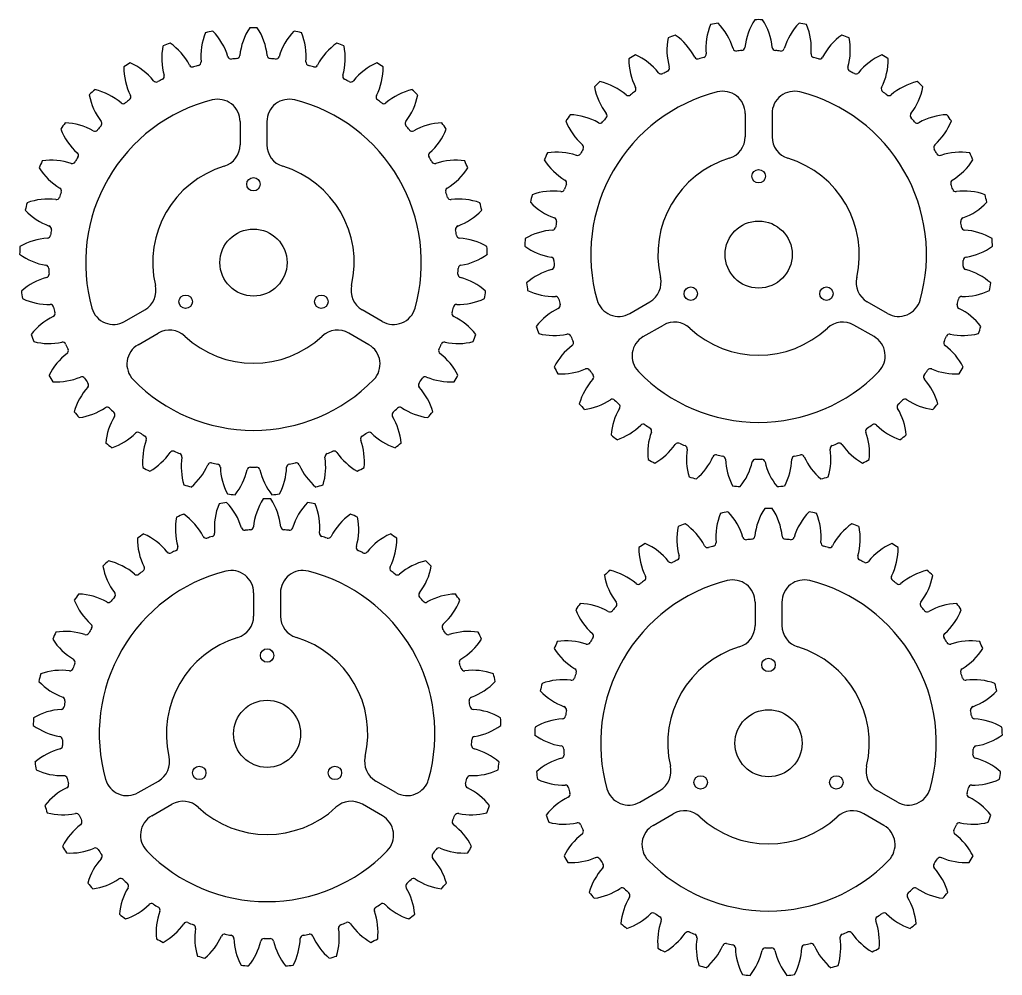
# Model space of a CAD drawing. Header units: millimetres. Extents: x 62 to 575, y 489 to 813.
# Drawn here: x 62.5 to 282, y 599.1 to 812.7 of the extents above; entities that cross this region are included whole.
import ezdxf

# ---------------------------------------------------------------- set-up
doc = ezdxf.new("R2010")
doc.units = ezdxf.units.MM

msp = doc.modelspace()

# ---------------------------------------------------------------- linework, layer by layer
at = {"color": 7, "linetype": 'Continuous', "lineweight": 25}
for p, q in [((224.57, 791.7), (224.57, 786.51)), ((230.57, 791.7), (230.57, 786.51)), ((111.71, 789.91), (111.71, 784.72)), ((117.71, 789.91), (117.71, 784.72)), ((198.79, 747.05), (203.28, 749.65)), ((256.35, 747.05), (251.85, 749.65)), ((85.93, 745.25), (90.43, 747.85)), ((143.49, 745.25), (139, 747.85)), ((201.79, 741.86), (206.28, 744.45)), ((253.35, 741.86), (248.85, 744.45)), ((88.93, 740.06), (93.43, 742.65)), ((140.49, 740.06), (136, 742.65)), ((114.75, 684.59), (114.75, 679.4)), ((120.75, 684.59), (120.75, 679.4)), ((226.78, 682.48), (226.78, 677.29)), ((232.78, 682.48), (232.78, 677.29)), ((88.97, 639.94), (93.47, 642.53)), ((146.53, 639.94), (142.04, 642.53)), ((201, 637.83), (205.49, 640.42)), ((258.56, 637.83), (254.06, 640.42)), ((91.97, 634.74), (96.47, 637.34)), ((143.53, 634.74), (139.04, 637.34)), ((204, 632.63), (208.49, 635.22)), ((255.56, 632.63), (251.06, 635.22))]:
    msp.add_line(p, q, dxfattribs=at)
for centre, radius in [((114.71, 775.91), 1.5), ((227.57, 777.7), 1.5), ((227.57, 760.2), 7.5), ((114.71, 758.41), 7.5), ((99.56, 749.66), 1.5), ((129.87, 749.66), 1.5), ((212.41, 751.45), 1.5), ((242.72, 751.45), 1.5), ((117.75, 670.59), 1.5), ((229.78, 668.48), 1.5), ((117.75, 653.09), 7.5), ((229.78, 650.98), 7.5), ((102.6, 644.34), 1.5), ((132.91, 644.34), 1.5), ((214.62, 642.23), 1.5), ((244.93, 642.23), 1.5)]:
    msp.add_circle(centre, radius, dxfattribs=at)
for centre, radius, start, end in [((238.34, 805.08), 13.9, 146.7843, 174.2581), ((227.57, 760.2), 52.5, 89.0669, 90.9331), ((216.79, 805.08), 13.9, 5.7419, 33.2157), ((125.49, 803.29), 13.9, 146.7843, 174.2581), ((114.71, 758.41), 52.5, 89.0669, 90.9331), ((103.94, 803.29), 13.9, 5.7419, 33.2157), ((229.7, 806.31), 13.9, 157.6934, 185.1365), ((227.61, 760.21), 52.5, 99.9759, 101.8422), ((208.54, 802.24), 13.9, 16.6532, 44.1248), ((246.6, 802.24), 13.9, 135.8752, 163.3468), ((227.52, 760.21), 52.5, 78.1578, 80.0241), ((225.44, 806.31), 13.9, 354.8635, 22.3066), ((116.84, 804.52), 13.9, 157.6934, 185.1365), ((114.76, 758.41), 52.5, 99.9759, 101.8422), ((95.68, 800.44), 13.9, 16.6532, 44.1248), ((133.74, 800.44), 13.9, 135.8752, 163.3468), ((114.67, 758.41), 52.5, 78.1578, 80.0241), ((112.58, 804.52), 13.9, 354.8635, 22.3066), ((220.98, 805.89), 13.9, 168.6025, 195.9831), ((227.65, 760.22), 52.5, 110.885, 112.7513), ((200.97, 797.88), 13.9, 27.5974, 55.0339), ((254.16, 797.88), 13.9, 124.9661, 152.4026), ((227.48, 760.22), 52.5, 67.2487, 69.115), ((234.16, 805.89), 13.9, 344.0169, 11.3975), ((108.12, 804.09), 13.9, 168.6025, 195.9831), ((114.8, 758.42), 52.5, 110.885, 112.7513), ((88.12, 796.08), 13.9, 27.5974, 55.0339), ((141.31, 796.08), 13.9, 124.9661, 152.4026), ((114.63, 758.42), 52.5, 67.2487, 69.115), ((121.31, 804.09), 13.9, 344.0169, 11.3975), ((222.57, 806.44), 0.75, 196.6532, 276.1644), ((227.57, 760.2), 45.75, 94.6907, 96.1644), ((223.76, 806.55), 0.75, 274.6907, 354.2581), ((231.37, 806.55), 0.75, 185.7419, 265.3093), ((227.57, 760.2), 45.75, 83.8356, 85.3093), ((232.56, 806.44), 0.75, 263.8356, 343.3468), ((109.72, 804.64), 0.75, 196.6532, 276.1644), ((114.71, 758.41), 45.75, 94.6907, 96.1644), ((110.91, 804.75), 0.75, 274.6907, 354.2581), ((118.52, 804.75), 0.75, 185.7419, 265.3093), ((114.71, 758.41), 45.75, 83.8356, 85.3093), ((119.71, 804.64), 0.75, 263.8356, 343.3468), ((227.69, 760.24), 52.5, 121.7941, 123.6604), ((212.49, 803.82), 13.9, 179.5116, 206.8001), ((194.36, 792.17), 13.9, 38.5733, 65.943), ((213.95, 804.67), 0.75, 207.5974, 287.0225), ((227.57, 760.2), 45.75, 105.5448, 107.0225), ((215.11, 805), 0.75, 285.5448, 5.1365), ((240.03, 805), 0.75, 174.8635, 254.4552), ((227.57, 760.2), 45.75, 72.9775, 74.4552), ((241.18, 804.67), 0.75, 252.9775, 332.4026), ((260.77, 792.17), 13.9, 114.057, 141.4267), ((242.64, 803.82), 13.9, 333.1999, 0.4884), ((227.44, 760.24), 52.5, 56.3396, 58.2059), ((114.84, 758.44), 52.5, 121.7941, 123.6604), ((99.64, 802.02), 13.9, 179.5116, 206.8001), ((81.51, 790.37), 13.9, 38.5733, 65.943), ((101.1, 802.87), 0.75, 207.5974, 287.0225), ((114.71, 758.41), 45.75, 105.5448, 107.0225), ((102.25, 803.21), 0.75, 285.5448, 5.1365), ((127.18, 803.21), 0.75, 174.8635, 254.4552), ((114.71, 758.41), 45.75, 72.9775, 74.4552), ((128.33, 802.87), 0.75, 252.9775, 332.4026), ((147.92, 790.37), 13.9, 114.057, 141.4267), ((129.79, 802.02), 13.9, 333.1999, 0.4884), ((114.59, 758.44), 52.5, 56.3396, 58.2059), ((206.89, 801.85), 0.75, 296.3998, 15.9831), ((248.24, 801.85), 0.75, 164.0169, 243.6002), ((114.71, 758.41), 45.75, 116.3998, 117.8855), ((94.04, 800.06), 0.75, 296.3998, 15.9831), ((135.39, 800.06), 0.75, 164.0169, 243.6002), ((114.71, 758.41), 45.75, 62.1145, 63.6002), ((205.82, 801.3), 0.75, 218.5733, 297.8855), ((227.57, 760.2), 45.75, 116.3998, 117.8855), ((227.57, 760.2), 45.75, 62.1145, 63.6002), ((249.32, 801.3), 0.75, 242.1145, 321.4267), ((114.87, 758.47), 52.5, 132.7032, 134.5695), ((76.11, 783.52), 13.9, 49.5784, 76.8521), ((92.97, 799.51), 0.75, 218.5733, 297.8855), ((136.46, 799.51), 0.75, 242.1145, 321.4267), ((153.32, 783.52), 13.9, 103.1479, 130.4216), ((114.55, 758.47), 52.5, 45.4305, 47.2968), ((227.73, 760.27), 52.5, 132.7032, 134.5695), ((204.55, 800.18), 13.9, 190.4207, 217.5907), ((188.96, 785.31), 13.9, 49.5784, 76.8521), ((199.42, 797.21), 0.75, 307.2576, 26.8001), ((255.72, 797.21), 0.75, 153.1999, 232.7424), ((266.17, 785.31), 13.9, 103.1479, 130.4216), ((250.58, 800.18), 13.9, 322.4093, 349.5793), ((227.41, 760.27), 52.5, 45.4305, 47.2968), ((91.7, 798.39), 13.9, 190.4207, 217.5907), ((114.71, 758.41), 45.75, 127.2576, 128.755), ((86.56, 795.42), 0.75, 307.2576, 26.8001), ((106.71, 789.91), 5, 0, 104.25), ((122.71, 789.91), 5, 75.75, 180), ((142.86, 795.42), 0.75, 153.1999, 232.7424), ((114.71, 758.41), 45.75, 51.245, 52.7424), ((137.73, 798.39), 13.9, 322.4093, 349.5793), ((227.57, 760.2), 37.5, 104.25, 195.75), ((198.46, 796.47), 0.75, 229.5784, 308.755), ((227.57, 760.2), 45.75, 127.2576, 128.755), ((219.57, 791.7), 5, 0, 104.25), ((235.57, 791.7), 5, 75.75, 180), ((227.57, 760.2), 37.5, 344.25, 75.75), ((227.57, 760.2), 45.75, 51.245, 52.7424), ((256.68, 796.47), 0.75, 231.245, 310.4216), ((114.71, 758.41), 37.5, 104.25, 195.75), ((85.61, 794.67), 0.75, 229.5784, 308.755), ((114.71, 758.41), 37.5, 344.25, 75.75), ((143.82, 794.67), 0.75, 231.245, 310.4216), ((227.76, 760.3), 52.5, 143.6123, 145.4786), ((184.95, 777.56), 13.9, 60.6095, 87.7612), ((227.57, 760.2), 45.75, 138.1201, 139.6325), ((192.95, 791.25), 0.75, 318.1201, 37.5907), ((262.19, 791.25), 0.75, 142.4093, 221.8799), ((227.57, 760.2), 45.75, 40.3675, 41.8799), ((270.19, 777.56), 13.9, 92.2388, 119.3905), ((227.38, 760.3), 52.5, 34.5214, 36.3877), ((114.9, 758.5), 52.5, 143.6123, 145.4786), ((84.59, 793.31), 13.9, 201.3298, 228.3592), ((72.1, 775.76), 13.9, 60.6095, 87.7612), ((114.71, 758.41), 45.75, 138.1201, 139.6325), ((80.09, 789.45), 0.75, 318.1201, 37.5907), ((149.34, 789.45), 0.75, 142.4093, 221.8799), ((114.71, 758.41), 45.75, 40.3675, 41.8799), ((157.33, 775.76), 13.9, 92.2388, 119.3905), ((144.83, 793.31), 13.9, 311.6408, 338.6702), ((114.53, 758.5), 52.5, 34.5214, 36.3877), ((197.45, 795.11), 13.9, 201.3298, 228.3592), ((192.14, 790.32), 0.75, 240.6095, 319.6325), ((263, 790.32), 0.75, 220.3675, 299.3905), ((257.69, 795.11), 13.9, 311.6408, 338.6702), ((79.29, 788.52), 0.75, 240.6095, 319.6325), ((150.14, 788.52), 0.75, 220.3675, 299.3905), ((219.57, 786.51), 5, 286.9124, 0), ((235.57, 786.51), 5, 180, 253.0876), ((106.71, 784.72), 5, 286.9124, 0), ((122.71, 784.72), 5, 180, 253.0876), ((187.71, 784.16), 0.75, 328.9889, 48.3592), ((267.42, 784.16), 0.75, 131.6408, 211.0111), ((114.71, 758.41), 45.75, 148.9889, 150.5193), ((74.86, 782.36), 0.75, 328.9889, 48.3592), ((154.57, 782.36), 0.75, 131.6408, 211.0111), ((114.71, 758.41), 45.75, 29.4807, 31.0111), ((227.78, 760.34), 52.5, 154.5214, 156.3877), ((182.48, 769.18), 13.9, 71.662, 98.6702), ((187.09, 783.09), 0.75, 251.662, 330.5193), ((227.57, 760.2), 45.75, 148.9889, 150.5193), ((227.57, 760.2), 22.5, 106.9124, 193.0876), ((227.57, 760.2), 22.5, 346.9124, 73.0876), ((227.57, 760.2), 45.75, 29.4807, 31.0111), ((268.05, 783.09), 0.75, 209.4807, 288.338), ((272.66, 769.18), 13.9, 81.3298, 108.338), ((227.36, 760.34), 52.5, 23.6123, 25.4786), ((114.92, 758.54), 52.5, 154.5214, 156.3877), ((78.58, 786.99), 13.9, 212.2388, 239.1107), ((69.63, 767.38), 13.9, 71.662, 98.6702), ((74.23, 781.29), 0.75, 251.662, 330.5193), ((114.71, 758.41), 22.5, 106.9124, 193.0876), ((114.71, 758.41), 22.5, 346.9124, 73.0876), ((155.19, 781.29), 0.75, 209.4807, 288.338), ((159.8, 767.38), 13.9, 81.3298, 108.338), ((150.85, 786.99), 13.9, 300.8893, 327.7612), ((114.5, 758.54), 52.5, 23.6123, 25.4786), ((191.43, 788.78), 13.9, 212.2388, 239.1107), ((263.7, 788.78), 13.9, 300.8893, 327.7612), ((71.06, 774.41), 0.75, 339.8655, 59.1107), ((158.37, 774.41), 0.75, 120.8893, 200.1345), ((227.57, 760.2), 45.75, 159.8655, 161.4162), ((183.91, 776.21), 0.75, 339.8655, 59.1107), ((271.23, 776.21), 0.75, 120.8893, 200.1345), ((227.57, 760.2), 45.75, 18.5838, 20.1345), ((70.64, 773.23), 0.75, 262.7311, 341.4162), ((114.71, 758.41), 45.75, 159.8655, 161.4162), ((114.71, 758.41), 45.75, 18.5838, 20.1345), ((158.79, 773.23), 0.75, 198.5838, 277.2689), ((227.79, 760.38), 52.5, 165.4305, 167.2968), ((181.64, 760.49), 13.9, 82.7311, 109.5793), ((183.49, 775.02), 0.75, 262.7311, 341.4162), ((271.64, 775.02), 0.75, 198.5838, 277.2689), ((273.5, 760.49), 13.9, 70.4207, 97.2689), ((227.34, 760.38), 52.5, 12.7032, 14.5695), ((114.94, 758.58), 52.5, 165.4305, 167.2968), ((68.78, 758.69), 13.9, 82.7311, 109.5793), ((160.64, 758.69), 13.9, 70.4207, 97.2689), ((114.49, 758.58), 52.5, 12.7032, 14.5695), ((186.72, 781.43), 13.9, 223.1479, 249.8506), ((268.42, 781.43), 13.9, 290.1494, 316.8521), ((73.86, 779.63), 13.9, 223.1479, 249.8506), ((155.56, 779.63), 13.9, 290.1494, 316.8521), ((68.82, 765.88), 0.75, 350.7508, 69.8506), ((160.61, 765.88), 0.75, 110.1494, 189.2492), ((181.48, 766.42), 0.75, 273.8108, 352.3236), ((181.67, 767.68), 0.75, 350.7508, 69.8506), ((227.57, 760.2), 45.75, 170.7508, 172.3236), ((273.46, 767.68), 0.75, 110.1494, 189.2492), ((227.57, 760.2), 45.75, 7.6764, 9.2492), ((273.65, 766.42), 0.75, 187.6764, 266.1892), ((68.63, 764.62), 0.75, 273.8108, 352.3236), ((114.71, 758.41), 45.75, 170.7508, 172.3236), ((114.71, 758.41), 45.75, 7.6764, 9.2492), ((160.8, 764.62), 0.75, 187.6764, 266.1892), ((182.46, 751.8), 13.9, 93.8108, 120.4884), ((272.68, 751.8), 13.9, 59.5116, 86.1892), ((114.94, 758.63), 52.5, 176.3396, 178.2059), ((69.6, 750), 13.9, 93.8108, 120.4884), ((159.82, 750), 13.9, 59.5116, 86.1892), ((114.48, 758.63), 52.5, 1.7941, 3.6604), ((227.8, 760.42), 52.5, 176.3396, 178.2059), ((183.48, 773.32), 13.9, 234.057, 260.5851), ((271.65, 773.32), 13.9, 279.4149, 305.943), ((227.34, 760.42), 52.5, 1.7941, 3.6604), ((70.63, 771.52), 13.9, 234.057, 260.5851), ((158.8, 771.52), 13.9, 279.4149, 305.943), ((68.23, 757.07), 0.75, 1.6458, 80.5851), ((161.19, 757.07), 0.75, 99.4149, 178.3542), ((181.09, 758.87), 0.75, 1.6458, 80.5851), ((181.14, 757.57), 0.75, 284.8951, 3.2417), ((227.57, 760.2), 45.75, 181.6458, 183.2417), ((227.57, 760.2), 45.75, 356.7583, 358.3542), ((273.99, 757.57), 0.75, 176.7583, 255.1049), ((274.05, 758.87), 0.75, 99.4149, 178.3542), ((68.29, 755.78), 0.75, 284.8951, 3.2417), ((114.71, 758.41), 45.75, 181.6458, 183.2417), ((114.71, 758.41), 45.75, 356.7583, 358.3542), ((161.14, 755.78), 0.75, 176.7583, 255.1049), ((184.91, 743.42), 13.9, 104.8951, 131.3975), ((270.23, 743.42), 13.9, 48.6025, 75.1049), ((72.05, 741.62), 13.9, 104.8951, 131.3975), ((87.93, 752.18), 5, 300, 13.0876), ((141.5, 752.18), 5, 166.9124, 240), ((157.37, 741.62), 13.9, 48.6025, 75.1049), ((227.8, 760.47), 52.5, 187.2487, 189.115), ((200.78, 753.98), 5, 300, 13.0876), ((254.35, 753.98), 5, 166.9124, 240), ((227.34, 760.47), 52.5, 350.885, 352.7513), ((114.94, 758.67), 52.5, 187.2487, 189.115), ((114.49, 758.67), 52.5, 350.885, 352.7513), ((181.84, 764.75), 13.9, 244.9661, 271.3204), ((273.29, 764.75), 13.9, 268.6796, 295.0339), ((68.99, 762.95), 13.9, 244.9661, 271.3204), ((69.33, 748.3), 0.75, 12.551, 91.3204), ((160.1, 748.3), 0.75, 88.6796, 167.449), ((160.44, 762.95), 13.9, 268.6796, 295.0339), ((182.18, 750.1), 0.75, 12.551, 91.3204), ((182.48, 748.82), 0.75, 295.9776, 14.1701), ((227.57, 760.2), 45.75, 192.551, 194.1701), ((196.29, 751.38), 5, 195.75, 300), ((258.85, 751.38), 5, 240, 344.25), ((272.65, 748.82), 0.75, 165.8299, 244.0224), ((227.57, 760.2), 45.75, 345.8299, 347.449), ((272.96, 750.1), 0.75, 88.6796, 167.449), ((69.63, 747.02), 0.75, 295.9776, 14.1701), ((114.71, 758.41), 45.75, 192.551, 194.1701), ((83.43, 749.58), 5, 195.75, 300), ((145.99, 749.58), 5, 240, 344.25), ((159.8, 747.02), 0.75, 165.8299, 244.0224), ((114.71, 758.41), 45.75, 345.8299, 347.449), ((188.9, 735.65), 13.9, 115.9776, 142.3066), ((266.23, 735.65), 13.9, 37.6934, 64.0224), ((76.05, 733.85), 13.9, 115.9776, 142.3066), ((153.38, 733.85), 13.9, 37.6934, 64.0224), ((208.78, 740.12), 5, 46.9124, 120), ((246.35, 740.12), 5, 60, 133.0876), ((114.93, 758.71), 52.5, 198.1578, 200.0241), ((95.93, 738.32), 5, 46.9124, 120), ((133.5, 738.32), 5, 60, 133.0876), ((114.5, 758.71), 52.5, 339.9759, 341.8422), ((227.79, 760.51), 52.5, 198.1578, 200.0241), ((181.85, 756.01), 13.9, 255.8752, 282.0629), ((184.91, 741.69), 0.75, 23.4666, 102.0629), ((227.57, 760.2), 22.5, 226.9124, 313.0876), ((270.22, 741.69), 0.75, 77.9371, 156.5334), ((273.28, 756.01), 13.9, 257.9371, 284.1248), ((227.35, 760.51), 52.5, 339.9759, 341.8422), ((69, 754.22), 13.9, 255.8752, 282.0629), ((72.06, 739.89), 0.75, 23.4666, 102.0629), ((114.71, 758.41), 45.75, 203.4666, 205.1081), ((91.43, 735.73), 5, 120, 224.25), ((114.71, 758.41), 22.5, 226.9124, 313.0876), ((137.99, 735.73), 5, 315.75, 60), ((114.71, 758.41), 45.75, 334.8919, 336.5334), ((157.37, 739.89), 0.75, 77.9371, 156.5334), ((160.43, 754.22), 13.9, 257.9371, 284.1248), ((227.57, 760.2), 45.75, 203.4666, 205.1081), ((185.46, 740.47), 0.75, 307.052, 25.1081), ((204.29, 737.53), 5, 120, 224.25), ((250.85, 737.53), 5, 315.75, 60), ((269.67, 740.47), 0.75, 154.8919, 232.948), ((227.57, 760.2), 45.75, 334.8919, 336.5334), ((81.44, 726.98), 13.9, 127.052, 153.2157), ((72.61, 738.68), 0.75, 307.052, 25.1081), ((156.82, 738.68), 0.75, 154.8919, 232.948), ((147.99, 726.98), 13.9, 26.7843, 52.948), ((194.29, 728.78), 13.9, 127.052, 153.2157), ((260.85, 728.78), 13.9, 26.7843, 52.948), ((227.77, 760.55), 52.5, 209.0669, 210.9331), ((183.51, 747.44), 13.9, 266.7843, 292.8186), ((189.2, 733.94), 0.75, 34.3922, 112.8186), ((227.57, 760.2), 45.75, 214.3922, 216.0546), ((227.57, 760.2), 37.5, 224.25, 315.75), ((227.57, 760.2), 45.75, 323.9454, 325.6078), ((265.94, 733.94), 0.75, 67.1814, 145.6078), ((271.62, 747.44), 13.9, 247.1814, 273.2157), ((227.37, 760.55), 52.5, 329.0669, 330.9331), ((114.91, 758.75), 52.5, 209.0669, 210.9331), ((70.66, 745.64), 13.9, 266.7843, 292.8186), ((76.34, 732.14), 0.75, 34.3922, 112.8186), ((114.71, 758.41), 45.75, 214.3922, 216.0546), ((77.12, 731.04), 0.75, 318.1123, 36.0546), ((114.71, 758.41), 37.5, 224.25, 315.75), ((152.31, 731.04), 0.75, 143.9454, 221.8877), ((114.71, 758.41), 45.75, 323.9454, 325.6078), ((153.09, 732.14), 0.75, 67.1814, 145.6078), ((158.77, 745.64), 13.9, 247.1814, 273.2157), ((114.51, 758.75), 52.5, 329.0669, 330.9331), ((200.88, 723.05), 13.9, 138.1123, 164.1248), ((189.97, 732.84), 0.75, 318.1123, 36.0546), ((265.16, 732.84), 0.75, 143.9454, 221.8877), ((254.25, 723.05), 13.9, 15.8752, 41.8877), ((88.03, 721.26), 13.9, 138.1123, 164.1248), ((141.4, 721.26), 13.9, 15.8752, 41.8877), ((227.74, 760.59), 52.5, 219.9759, 221.8422), ((186.77, 739.34), 13.9, 277.6934, 303.5931), ((194.87, 727.14), 0.75, 45.3274, 123.5931), ((227.57, 760.2), 45.75, 225.3274, 227.0083), ((195.86, 726.19), 0.75, 329.1529, 47.0083), ((259.27, 726.19), 0.75, 132.9917, 210.8471), ((227.57, 760.2), 45.75, 312.9917, 314.6726), ((260.26, 727.14), 0.75, 56.4069, 134.6726), ((268.36, 739.34), 13.9, 236.4069, 262.3066), ((227.39, 760.59), 52.5, 318.1578, 320.0241), ((114.89, 758.79), 52.5, 219.9759, 221.8422), ((73.92, 737.54), 13.9, 277.6934, 303.5931), ((82.02, 725.34), 0.75, 45.3274, 123.5931), ((114.71, 758.41), 45.75, 225.3274, 227.0083), ((83.01, 724.39), 0.75, 329.1529, 47.0083), ((146.42, 724.39), 0.75, 132.9917, 210.8471), ((114.71, 758.41), 45.75, 312.9917, 314.6726), ((147.41, 725.34), 0.75, 56.4069, 134.6726), ((155.51, 737.54), 13.9, 236.4069, 262.3066), ((114.54, 758.79), 52.5, 318.1578, 320.0241), ((208.44, 718.68), 13.9, 149.1529, 175.0339), ((246.7, 718.68), 13.9, 4.9661, 30.8471), ((95.58, 716.88), 13.9, 149.1529, 175.0339), ((133.84, 716.88), 13.9, 4.9661, 30.8471), ((78.65, 730.2), 13.9, 288.6025, 314.3913), ((88.89, 719.73), 0.75, 56.2713, 134.3913), ((114.71, 758.41), 45.75, 236.2713, 237.9674), ((114.71, 758.41), 45.75, 302.0326, 303.7287), ((140.53, 719.73), 0.75, 45.6087, 123.7287), ((150.78, 730.2), 13.9, 225.6087, 251.3975), ((191.5, 732), 13.9, 288.6025, 314.3913), ((201.75, 721.53), 0.75, 56.2713, 134.3913), ((227.57, 760.2), 45.75, 236.2713, 237.9674), ((216.68, 715.81), 13.9, 160.169, 185.943), ((202.9, 720.78), 0.75, 340.169, 57.9674), ((252.23, 720.78), 0.75, 122.0326, 199.831), ((238.45, 715.81), 13.9, 354.057, 19.831), ((227.57, 760.2), 45.75, 302.0326, 303.7287), ((253.39, 721.53), 0.75, 45.6087, 123.7287), ((263.64, 732), 13.9, 225.6087, 251.3975), ((114.86, 758.82), 52.5, 230.885, 232.7513), ((103.83, 714.02), 13.9, 160.169, 185.943), ((90.05, 718.99), 0.75, 340.169, 57.9674), ((139.38, 718.99), 0.75, 122.0326, 199.831), ((125.6, 714.02), 13.9, 354.057, 19.831), ((114.57, 758.82), 52.5, 307.2487, 309.115), ((227.71, 760.62), 52.5, 230.885, 232.7513), ((209.56, 717.33), 0.75, 67.2226, 145.2173), ((227.57, 760.2), 45.75, 247.2226, 248.9301), ((227.57, 760.2), 45.75, 291.0699, 292.7774), ((245.57, 717.33), 0.75, 34.7827, 112.7774), ((227.42, 760.62), 52.5, 307.2487, 309.115), ((84.68, 723.89), 13.9, 299.5116, 325.2173), ((96.71, 715.53), 0.75, 67.2226, 145.2173), ((114.71, 758.41), 45.75, 247.2226, 248.9301), ((114.71, 758.41), 45.75, 291.0699, 292.7774), ((132.72, 715.53), 0.75, 34.7827, 112.7774), ((144.75, 723.89), 13.9, 214.7827, 240.4884), ((197.53, 725.69), 13.9, 299.5116, 325.2173), ((210.85, 716.81), 0.75, 351.1566, 68.9301), ((225.33, 714.56), 13.9, 171.1566, 196.8521), ((229.81, 714.56), 13.9, 343.1479, 8.8434), ((244.28, 716.81), 0.75, 111.0699, 188.8434), ((257.6, 725.69), 13.9, 214.7827, 240.4884), ((98, 715.02), 0.75, 351.1566, 68.9301), ((112.47, 712.76), 13.9, 171.1566, 196.8521), ((105.19, 712.89), 0.75, 78.18, 156.0741), ((114.71, 758.41), 45.75, 258.18, 259.8945), ((114.71, 758.41), 45.75, 280.1055, 281.82), ((124.24, 712.89), 0.75, 23.9259, 101.82), ((116.95, 712.76), 13.9, 343.1479, 8.8434), ((131.43, 715.02), 0.75, 111.0699, 188.8434), ((227.67, 760.64), 52.5, 241.7941, 243.6604), ((204.65, 720.63), 13.9, 310.4207, 336.0741), ((218.04, 714.69), 0.75, 78.18, 156.0741), ((227.57, 760.2), 45.75, 258.18, 259.8945), ((219.41, 714.43), 0.75, 2.1129, 79.8945), ((234.05, 714.97), 13.9, 182.1129, 207.7612), ((212.6, 717.01), 13.9, 321.3298, 346.9638), ((226.87, 713.71), 0.75, 89.1415, 166.9638), ((227.57, 760.2), 45.75, 269.1415, 270.8585), ((228.26, 713.71), 0.75, 13.0362, 90.8585), ((242.54, 717.01), 13.9, 193.0362, 218.6702), ((221.09, 714.97), 13.9, 332.2388, 357.8871), ((235.73, 714.43), 0.75, 100.1055, 177.8871), ((227.57, 760.2), 45.75, 280.1055, 281.82), ((237.09, 714.69), 0.75, 23.9259, 101.82), ((250.48, 720.63), 13.9, 203.9259, 229.5793), ((227.46, 760.64), 52.5, 296.3396, 298.2059), ((114.82, 758.84), 52.5, 241.7941, 243.6604), ((91.8, 718.83), 13.9, 310.4207, 336.0741), ((106.55, 712.63), 0.75, 2.1129, 79.8945), ((121.2, 713.17), 13.9, 182.1129, 207.7612), ((99.74, 715.22), 13.9, 321.3298, 346.9638), ((114.02, 711.91), 0.75, 89.1415, 166.9638), ((114.71, 758.41), 45.75, 269.1415, 270.8585), ((115.41, 711.91), 0.75, 13.0362, 90.8585), ((129.68, 715.22), 13.9, 193.0362, 218.6702), ((108.23, 713.17), 13.9, 332.2388, 357.8871), ((122.87, 712.63), 0.75, 100.1055, 177.8871), ((137.63, 718.83), 13.9, 203.9259, 229.5793), ((114.61, 758.84), 52.5, 296.3396, 298.2059), ((227.63, 760.66), 52.5, 252.7032, 254.5695), ((227.5, 760.66), 52.5, 285.4305, 287.2968), ((114.78, 758.86), 52.5, 252.7032, 254.5695), ((114.65, 758.86), 52.5, 285.4305, 287.2968), ((227.59, 760.67), 52.5, 263.6123, 265.4786), ((227.54, 760.67), 52.5, 274.5214, 276.3877), ((117.8, 653.09), 52.5, 99.9759, 101.8422), ((98.72, 695.12), 13.9, 16.6532, 44.1248), ((114.74, 758.87), 52.5, 263.6123, 265.4786), ((128.53, 697.97), 13.9, 146.7843, 174.2581), ((117.75, 653.09), 52.5, 89.0669, 90.9331), ((106.98, 697.97), 13.9, 5.7419, 33.2157), ((114.69, 758.87), 52.5, 274.5214, 276.3877), ((136.78, 695.12), 13.9, 135.8752, 163.3468), ((117.71, 653.09), 52.5, 78.1578, 80.0241), ((119.88, 699.2), 13.9, 157.6934, 185.1365), ((115.62, 699.2), 13.9, 354.8635, 22.3066), ((229.82, 650.98), 52.5, 99.9759, 101.8422), ((210.75, 693.01), 13.9, 16.6532, 44.1248), ((240.55, 695.86), 13.9, 146.7843, 174.2581), ((229.78, 650.98), 52.5, 89.0669, 90.9331), ((219, 695.86), 13.9, 5.7419, 33.2157), ((248.81, 693.01), 13.9, 135.8752, 163.3468), ((229.73, 650.98), 52.5, 78.1578, 80.0241), ((111.16, 698.77), 13.9, 168.6025, 195.9831), ((117.84, 653.11), 52.5, 110.885, 112.7513), ((91.16, 690.76), 13.9, 27.5974, 55.0339), ((144.35, 690.76), 13.9, 124.9661, 152.4026), ((117.67, 653.11), 52.5, 67.2487, 69.115), ((124.34, 698.77), 13.9, 344.0169, 11.3975), ((231.91, 697.09), 13.9, 157.6934, 185.1365), ((227.65, 697.09), 13.9, 354.8635, 22.3066), ((112.76, 699.32), 0.75, 196.6532, 276.1644), ((117.75, 653.09), 45.75, 94.6907, 96.1644), ((113.95, 699.43), 0.75, 274.6907, 354.2581), ((121.56, 699.43), 0.75, 185.7419, 265.3093), ((117.75, 653.09), 45.75, 83.8356, 85.3093), ((122.75, 699.32), 0.75, 263.8356, 343.3468), ((223.19, 696.66), 13.9, 168.6025, 195.9831), ((229.86, 650.99), 52.5, 110.885, 112.7513), ((203.18, 688.65), 13.9, 27.5974, 55.0339), ((256.37, 688.65), 13.9, 124.9661, 152.4026), ((229.69, 650.99), 52.5, 67.2487, 69.115), ((236.37, 696.66), 13.9, 344.0169, 11.3975), ((117.88, 653.13), 52.5, 121.7941, 123.6604), ((102.68, 696.7), 13.9, 179.5116, 206.8001), ((84.55, 685.05), 13.9, 38.5733, 65.943), ((104.14, 697.55), 0.75, 207.5974, 287.0225), ((117.75, 653.09), 45.75, 105.5448, 107.0225), ((105.29, 697.89), 0.75, 285.5448, 5.1365), ((130.21, 697.89), 0.75, 174.8635, 254.4552), ((117.75, 653.09), 45.75, 72.9775, 74.4552), ((131.37, 697.55), 0.75, 252.9775, 332.4026), ((150.95, 685.05), 13.9, 114.057, 141.4267), ((132.83, 696.7), 13.9, 333.1999, 0.4884), ((117.63, 653.13), 52.5, 56.3396, 58.2059), ((224.78, 697.21), 0.75, 196.6532, 276.1644), ((229.78, 650.98), 45.75, 94.6907, 96.1644), ((225.98, 697.32), 0.75, 274.6907, 354.2581), ((233.58, 697.32), 0.75, 185.7419, 265.3093), ((229.78, 650.98), 45.75, 83.8356, 85.3093), ((234.77, 697.21), 0.75, 263.8356, 343.3468), ((117.75, 653.09), 45.75, 116.3998, 117.8855), ((97.08, 694.74), 0.75, 296.3998, 15.9831), ((138.43, 694.74), 0.75, 164.0169, 243.6002), ((117.75, 653.09), 45.75, 62.1145, 63.6002), ((229.9, 651.01), 52.5, 121.7941, 123.6604), ((214.7, 694.59), 13.9, 179.5116, 206.8001), ((196.58, 682.94), 13.9, 38.5733, 65.943), ((216.17, 695.44), 0.75, 207.5974, 287.0225), ((229.78, 650.98), 45.75, 105.5448, 107.0225), ((217.32, 695.78), 0.75, 285.5448, 5.1365), ((242.24, 695.78), 0.75, 174.8635, 254.4552), ((229.78, 650.98), 45.75, 72.9775, 74.4552), ((243.39, 695.44), 0.75, 252.9775, 332.4026), ((262.98, 682.94), 13.9, 114.057, 141.4267), ((244.85, 694.59), 13.9, 333.1999, 0.4884), ((229.65, 651.01), 52.5, 56.3396, 58.2059), ((117.91, 653.15), 52.5, 132.7032, 134.5695), ((79.14, 678.2), 13.9, 49.5784, 76.8521), ((96, 694.19), 0.75, 218.5733, 297.8855), ((139.5, 694.19), 0.75, 242.1145, 321.4267), ((156.36, 678.2), 13.9, 103.1479, 130.4216), ((117.59, 653.15), 52.5, 45.4305, 47.2968), ((208.03, 692.08), 0.75, 218.5733, 297.8855), ((229.78, 650.98), 45.75, 116.3998, 117.8855), ((209.1, 692.63), 0.75, 296.3998, 15.9831), ((250.45, 692.63), 0.75, 164.0169, 243.6002), ((229.78, 650.98), 45.75, 62.1145, 63.6002), ((251.53, 692.08), 0.75, 242.1145, 321.4267), ((117.75, 653.09), 37.5, 104.25, 195.75), ((94.74, 693.07), 13.9, 190.4207, 217.5907), ((117.75, 653.09), 45.75, 127.2576, 128.755), ((89.6, 690.1), 0.75, 307.2576, 26.8001), ((109.75, 684.59), 5, 0, 104.25), ((125.75, 684.59), 5, 75.75, 180), ((117.75, 653.09), 37.5, 344.25, 75.75), ((145.9, 690.1), 0.75, 153.1999, 232.7424), ((117.75, 653.09), 45.75, 51.245, 52.7424), ((140.77, 693.07), 13.9, 322.4093, 349.5793), ((229.94, 651.04), 52.5, 132.7032, 134.5695), ((191.17, 676.09), 13.9, 49.5784, 76.8521), ((268.39, 676.09), 13.9, 103.1479, 130.4216), ((229.62, 651.04), 52.5, 45.4305, 47.2968), ((88.64, 689.35), 0.75, 229.5784, 308.755), ((146.86, 689.35), 0.75, 231.245, 310.4216), ((229.78, 650.98), 37.5, 104.25, 195.75), ((206.77, 690.96), 13.9, 190.4207, 217.5907), ((229.78, 650.98), 45.75, 127.2576, 128.755), ((201.63, 687.99), 0.75, 307.2576, 26.8001), ((221.78, 682.48), 5, 0, 104.25), ((237.78, 682.48), 5, 75.75, 180), ((229.78, 650.98), 37.5, 344.25, 75.75), ((257.93, 687.99), 0.75, 153.1999, 232.7424), ((229.78, 650.98), 45.75, 51.245, 52.7424), ((252.79, 690.96), 13.9, 322.4093, 349.5793), ((200.67, 687.24), 0.75, 229.5784, 308.755), ((258.89, 687.24), 0.75, 231.245, 310.4216), ((117.94, 653.19), 52.5, 143.6123, 145.4786), ((87.63, 687.99), 13.9, 201.3298, 228.3592), ((75.13, 670.44), 13.9, 60.6095, 87.7612), ((117.75, 653.09), 45.75, 138.1201, 139.6325), ((83.13, 684.13), 0.75, 318.1201, 37.5907), ((152.37, 684.13), 0.75, 142.4093, 221.8799), ((117.75, 653.09), 45.75, 40.3675, 41.8799), ((160.37, 670.44), 13.9, 92.2388, 119.3905), ((147.87, 687.99), 13.9, 311.6408, 338.6702), ((117.56, 653.19), 52.5, 34.5214, 36.3877), ((82.32, 683.21), 0.75, 240.6095, 319.6325), ((153.18, 683.21), 0.75, 220.3675, 299.3905), ((229.97, 651.07), 52.5, 143.6123, 145.4786), ((199.66, 685.88), 13.9, 201.3298, 228.3592), ((187.16, 668.33), 13.9, 60.6095, 87.7612), ((194.35, 681.09), 0.75, 240.6095, 319.6325), ((229.78, 650.98), 45.75, 138.1201, 139.6325), ((195.16, 682.02), 0.75, 318.1201, 37.5907), ((264.4, 682.02), 0.75, 142.4093, 221.8799), ((229.78, 650.98), 45.75, 40.3675, 41.8799), ((265.21, 681.09), 0.75, 220.3675, 299.3905), ((272.4, 668.33), 13.9, 92.2388, 119.3905), ((259.9, 685.88), 13.9, 311.6408, 338.6702), ((229.59, 651.07), 52.5, 34.5214, 36.3877), ((109.75, 679.4), 5, 286.9124, 0), ((125.75, 679.4), 5, 180, 253.0876), ((117.75, 653.09), 45.75, 148.9889, 150.5193), ((77.9, 677.05), 0.75, 328.9889, 48.3592), ((157.61, 677.05), 0.75, 131.6408, 211.0111), ((117.75, 653.09), 45.75, 29.4807, 31.0111), ((221.78, 677.29), 5, 286.9124, 0), ((237.78, 677.29), 5, 180, 253.0876), ((117.96, 653.22), 52.5, 154.5214, 156.3877), ((81.62, 681.67), 13.9, 212.2388, 239.1107), ((72.66, 662.07), 13.9, 71.662, 98.6702), ((77.27, 675.97), 0.75, 251.662, 330.5193), ((117.75, 653.09), 22.5, 106.9124, 193.0876), ((117.75, 653.09), 22.5, 346.9124, 73.0876), ((158.23, 675.97), 0.75, 209.4807, 288.338), ((162.84, 662.07), 13.9, 81.3298, 108.338), ((153.89, 681.67), 13.9, 300.8893, 327.7612), ((117.54, 653.22), 52.5, 23.6123, 25.4786), ((229.78, 650.98), 45.75, 148.9889, 150.5193), ((189.92, 674.93), 0.75, 328.9889, 48.3592), ((269.63, 674.93), 0.75, 131.6408, 211.0111), ((229.78, 650.98), 45.75, 29.4807, 31.0111), ((229.99, 651.11), 52.5, 154.5214, 156.3877), ((193.64, 679.56), 13.9, 212.2388, 239.1107), ((184.69, 659.95), 13.9, 71.662, 98.6702), ((189.3, 673.86), 0.75, 251.662, 330.5193), ((229.78, 650.98), 22.5, 106.9124, 193.0876), ((229.78, 650.98), 22.5, 346.9124, 73.0876), ((270.26, 673.86), 0.75, 209.4807, 288.338), ((274.87, 659.95), 13.9, 81.3298, 108.338), ((265.91, 679.56), 13.9, 300.8893, 327.7612), ((229.57, 651.11), 52.5, 23.6123, 25.4786), ((74.09, 669.1), 0.75, 339.8655, 59.1107), ((161.41, 669.1), 0.75, 120.8893, 200.1345), ((73.68, 667.91), 0.75, 262.7311, 341.4162), ((117.75, 653.09), 45.75, 159.8655, 161.4162), ((117.75, 653.09), 45.75, 18.5838, 20.1345), ((161.83, 667.91), 0.75, 198.5838, 277.2689), ((186.12, 666.98), 0.75, 339.8655, 59.1107), ((273.44, 666.98), 0.75, 120.8893, 200.1345), ((117.98, 653.27), 52.5, 165.4305, 167.2968), ((71.82, 653.38), 13.9, 82.7311, 109.5793), ((163.68, 653.38), 13.9, 70.4207, 97.2689), ((117.53, 653.27), 52.5, 12.7032, 14.5695), ((185.7, 665.8), 0.75, 262.7311, 341.4162), ((229.78, 650.98), 45.75, 159.8655, 161.4162), ((229.78, 650.98), 45.75, 18.5838, 20.1345), ((273.85, 665.8), 0.75, 198.5838, 277.2689), ((76.9, 674.32), 13.9, 223.1479, 249.8506), ((158.6, 674.32), 13.9, 290.1494, 316.8521), ((230, 651.15), 52.5, 165.4305, 167.2968), ((183.85, 651.26), 13.9, 82.7311, 109.5793), ((275.71, 651.26), 13.9, 70.4207, 97.2689), ((229.55, 651.15), 52.5, 12.7032, 14.5695), ((71.86, 660.56), 0.75, 350.7508, 69.8506), ((163.65, 660.56), 0.75, 110.1494, 189.2492), ((188.93, 672.2), 13.9, 223.1479, 249.8506), ((270.63, 672.2), 13.9, 290.1494, 316.8521), ((71.67, 659.3), 0.75, 273.8108, 352.3236), ((117.75, 653.09), 45.75, 170.7508, 172.3236), ((117.75, 653.09), 45.75, 7.6764, 9.2492), ((163.84, 659.3), 0.75, 187.6764, 266.1892), ((183.88, 658.45), 0.75, 350.7508, 69.8506), ((275.67, 658.45), 0.75, 110.1494, 189.2492), ((117.98, 653.31), 52.5, 176.3396, 178.2059), ((72.64, 644.68), 13.9, 93.8108, 120.4884), ((162.86, 644.68), 13.9, 59.5116, 86.1892), ((117.52, 653.31), 52.5, 1.7941, 3.6604), ((183.69, 657.19), 0.75, 273.8108, 352.3236), ((229.78, 650.98), 45.75, 170.7508, 172.3236), ((229.78, 650.98), 45.75, 7.6764, 9.2492), ((275.86, 657.19), 0.75, 187.6764, 266.1892), ((73.67, 666.21), 13.9, 234.057, 260.5851), ((161.84, 666.21), 13.9, 279.4149, 305.943), ((230.01, 651.2), 52.5, 176.3396, 178.2059), ((184.67, 642.57), 13.9, 93.8108, 120.4884), ((274.89, 642.57), 13.9, 59.5116, 86.1892), ((229.55, 651.2), 52.5, 1.7941, 3.6604), ((71.27, 651.75), 0.75, 1.6458, 80.5851), ((164.23, 651.75), 0.75, 99.4149, 178.3542), ((185.69, 664.09), 13.9, 234.057, 260.5851), ((273.86, 664.09), 13.9, 279.4149, 305.943), ((71.33, 650.46), 0.75, 284.8951, 3.2417), ((117.75, 653.09), 45.75, 181.6458, 183.2417), ((117.75, 653.09), 45.75, 356.7583, 358.3542), ((164.18, 650.46), 0.75, 176.7583, 255.1049), ((183.3, 649.64), 0.75, 1.6458, 80.5851), ((276.26, 649.64), 0.75, 99.4149, 178.3542), ((75.09, 636.3), 13.9, 104.8951, 131.3975), ((90.97, 646.86), 5, 300, 13.0876), ((144.54, 646.86), 5, 166.9124, 240), ((160.41, 636.3), 13.9, 48.6025, 75.1049), ((183.35, 648.35), 0.75, 284.8951, 3.2417), ((229.78, 650.98), 45.75, 181.6458, 183.2417), ((229.78, 650.98), 45.75, 356.7583, 358.3542), ((276.2, 648.35), 0.75, 176.7583, 255.1049), ((117.98, 653.35), 52.5, 187.2487, 189.115), ((117.52, 653.35), 52.5, 350.885, 352.7513), ((187.12, 634.19), 13.9, 104.8951, 131.3975), ((202.99, 644.75), 5, 300, 13.0876), ((256.56, 644.75), 5, 166.9124, 240), ((272.44, 634.19), 13.9, 48.6025, 75.1049), ((72.03, 657.63), 13.9, 244.9661, 271.3204), ((72.36, 642.98), 0.75, 12.551, 91.3204), ((163.14, 642.98), 0.75, 88.6796, 167.449), ((163.48, 657.63), 13.9, 268.6796, 295.0339), ((230.01, 651.24), 52.5, 187.2487, 189.115), ((229.55, 651.24), 52.5, 350.885, 352.7513), ((72.67, 641.71), 0.75, 295.9776, 14.1701), ((117.75, 653.09), 45.75, 192.551, 194.1701), ((86.47, 644.27), 5, 195.75, 300), ((149.03, 644.27), 5, 240, 344.25), ((162.84, 641.71), 0.75, 165.8299, 244.0224), ((117.75, 653.09), 45.75, 345.8299, 347.449), ((184.05, 655.52), 13.9, 244.9661, 271.3204), ((184.39, 640.87), 0.75, 12.551, 91.3204), ((275.17, 640.87), 0.75, 88.6796, 167.449), ((275.5, 655.52), 13.9, 268.6796, 295.0339), ((79.08, 628.54), 13.9, 115.9776, 142.3066), ((156.42, 628.54), 13.9, 37.6934, 64.0224), ((191.11, 626.42), 13.9, 115.9776, 142.3066), ((184.69, 639.59), 0.75, 295.9776, 14.1701), ((229.78, 650.98), 45.75, 192.551, 194.1701), ((198.5, 642.16), 5, 195.75, 300), ((261.06, 642.16), 5, 240, 344.25), ((274.86, 639.59), 0.75, 165.8299, 244.0224), ((229.78, 650.98), 45.75, 345.8299, 347.449), ((268.45, 626.42), 13.9, 37.6934, 64.0224), ((117.97, 653.4), 52.5, 198.1578, 200.0241), ((98.97, 633.01), 5, 46.9124, 120), ((136.54, 633.01), 5, 60, 133.0876), ((117.53, 653.4), 52.5, 339.9759, 341.8422), ((72.04, 648.9), 13.9, 255.8752, 282.0629), ((75.1, 634.57), 0.75, 23.4666, 102.0629), ((117.75, 653.09), 45.75, 203.4666, 205.1081), ((94.47, 630.41), 5, 120, 224.25), ((117.75, 653.09), 22.5, 226.9124, 313.0876), ((141.03, 630.41), 5, 315.75, 60), ((117.75, 653.09), 45.75, 334.8919, 336.5334), ((160.41, 634.57), 0.75, 77.9371, 156.5334), ((163.47, 648.9), 13.9, 257.9371, 284.1248), ((230, 651.28), 52.5, 198.1578, 200.0241), ((210.99, 630.89), 5, 46.9124, 120), ((229.78, 650.98), 22.5, 226.9124, 313.0876), ((248.56, 630.89), 5, 60, 133.0876), ((229.56, 651.28), 52.5, 339.9759, 341.8422), ((84.47, 621.67), 13.9, 127.052, 153.2157), ((75.65, 633.36), 0.75, 307.052, 25.1081), ((159.86, 633.36), 0.75, 154.8919, 232.948), ((151.03, 621.67), 13.9, 26.7843, 52.948), ((184.06, 646.79), 13.9, 255.8752, 282.0629), ((187.12, 632.46), 0.75, 23.4666, 102.0629), ((229.78, 650.98), 45.75, 203.4666, 205.1081), ((206.5, 628.3), 5, 120, 224.25), ((253.06, 628.3), 5, 315.75, 60), ((229.78, 650.98), 45.75, 334.8919, 336.5334), ((272.43, 632.46), 0.75, 77.9371, 156.5334), ((275.49, 646.79), 13.9, 257.9371, 284.1248), ((196.5, 619.55), 13.9, 127.052, 153.2157), ((187.67, 631.25), 0.75, 307.052, 25.1081), ((271.88, 631.25), 0.75, 154.8919, 232.948), ((263.06, 619.55), 13.9, 26.7843, 52.948), ((117.95, 653.44), 52.5, 209.0669, 210.9331), ((117.55, 653.44), 52.5, 329.0669, 330.9331), ((73.7, 640.33), 13.9, 266.7843, 292.8186), ((79.38, 626.82), 0.75, 34.3922, 112.8186), ((117.75, 653.09), 45.75, 214.3922, 216.0546), ((80.16, 625.72), 0.75, 318.1123, 36.0546), ((117.75, 653.09), 37.5, 224.25, 315.75), ((155.35, 625.72), 0.75, 143.9454, 221.8877), ((117.75, 653.09), 45.75, 323.9454, 325.6078), ((156.12, 626.82), 0.75, 67.1814, 145.6078), ((161.81, 640.33), 13.9, 247.1814, 273.2157), ((229.98, 651.32), 52.5, 209.0669, 210.9331), ((229.58, 651.32), 52.5, 329.0669, 330.9331), ((91.07, 615.94), 13.9, 138.1123, 164.1248), ((144.44, 615.94), 13.9, 15.8752, 41.8877), ((185.72, 638.22), 13.9, 266.7843, 292.8186), ((191.41, 624.71), 0.75, 34.3922, 112.8186), ((229.78, 650.98), 45.75, 214.3922, 216.0546), ((192.18, 623.61), 0.75, 318.1123, 36.0546), ((229.78, 650.98), 37.5, 224.25, 315.75), ((267.37, 623.61), 0.75, 143.9454, 221.8877), ((229.78, 650.98), 45.75, 323.9454, 325.6078), ((268.15, 624.71), 0.75, 67.1814, 145.6078), ((273.83, 638.22), 13.9, 247.1814, 273.2157), ((203.09, 613.83), 13.9, 138.1123, 164.1248), ((256.46, 613.83), 13.9, 15.8752, 41.8877), ((117.93, 653.47), 52.5, 219.9759, 221.8422), ((76.95, 632.22), 13.9, 277.6934, 303.5931), ((85.06, 620.02), 0.75, 45.3274, 123.5931), ((117.75, 653.09), 45.75, 225.3274, 227.0083), ((86.04, 619.08), 0.75, 329.1529, 47.0083), ((149.46, 619.08), 0.75, 132.9917, 210.8471), ((117.75, 653.09), 45.75, 312.9917, 314.6726), ((150.44, 620.02), 0.75, 56.4069, 134.6726), ((158.55, 632.22), 13.9, 236.4069, 262.3066), ((117.58, 653.47), 52.5, 318.1578, 320.0241), ((98.62, 611.56), 13.9, 149.1529, 175.0339), ((136.88, 611.56), 13.9, 4.9661, 30.8471), ((229.95, 651.36), 52.5, 219.9759, 221.8422), ((188.98, 630.11), 13.9, 277.6934, 303.5931), ((197.09, 617.91), 0.75, 45.3274, 123.5931), ((229.78, 650.98), 45.75, 225.3274, 227.0083), ((198.07, 616.96), 0.75, 329.1529, 47.0083), ((261.49, 616.96), 0.75, 132.9917, 210.8471), ((229.78, 650.98), 45.75, 312.9917, 314.6726), ((262.47, 617.91), 0.75, 56.4069, 134.6726), ((270.58, 630.11), 13.9, 236.4069, 262.3066), ((229.6, 651.36), 52.5, 318.1578, 320.0241), ((81.68, 624.88), 13.9, 288.6025, 314.3913), ((91.93, 614.42), 0.75, 56.2713, 134.3913), ((117.75, 653.09), 45.75, 236.2713, 237.9674), ((117.75, 653.09), 45.75, 302.0326, 303.7287), ((143.57, 614.42), 0.75, 45.6087, 123.7287), ((153.82, 624.88), 13.9, 225.6087, 251.3975), ((210.65, 609.45), 13.9, 149.1529, 175.0339), ((248.91, 609.45), 13.9, 4.9661, 30.8471), ((117.9, 653.5), 52.5, 230.885, 232.7513), ((106.87, 608.7), 13.9, 160.169, 185.943), ((93.09, 613.67), 0.75, 340.169, 57.9674), ((142.42, 613.67), 0.75, 122.0326, 199.831), ((128.64, 608.7), 13.9, 354.057, 19.831), ((117.61, 653.5), 52.5, 307.2487, 309.115), ((193.71, 622.77), 13.9, 288.6025, 314.3913), ((203.96, 612.3), 0.75, 56.2713, 134.3913), ((229.78, 650.98), 45.75, 236.2713, 237.9674), ((229.78, 650.98), 45.75, 302.0326, 303.7287), ((255.6, 612.3), 0.75, 45.6087, 123.7287), ((265.85, 622.77), 13.9, 225.6087, 251.3975), ((87.72, 618.57), 13.9, 299.5116, 325.2173), ((99.75, 610.22), 0.75, 67.2226, 145.2173), ((117.75, 653.09), 45.75, 247.2226, 248.9301), ((101.04, 609.7), 0.75, 351.1566, 68.9301), ((134.47, 609.7), 0.75, 111.0699, 188.8434), ((117.75, 653.09), 45.75, 291.0699, 292.7774), ((135.76, 610.22), 0.75, 34.7827, 112.7774), ((147.79, 618.57), 13.9, 214.7827, 240.4884), ((229.92, 651.39), 52.5, 230.885, 232.7513), ((218.9, 606.59), 13.9, 160.169, 185.943), ((205.11, 611.56), 0.75, 340.169, 57.9674), ((254.44, 611.56), 0.75, 122.0326, 199.831), ((240.66, 606.59), 13.9, 354.057, 19.831), ((229.63, 651.39), 52.5, 307.2487, 309.115), ((115.51, 607.45), 13.9, 171.1566, 196.8521), ((108.23, 607.57), 0.75, 78.18, 156.0741), ((117.75, 653.09), 45.75, 258.18, 259.8945), ((117.75, 653.09), 45.75, 280.1055, 281.82), ((127.28, 607.57), 0.75, 23.9259, 101.82), ((119.99, 607.45), 13.9, 343.1479, 8.8434), ((199.74, 616.46), 13.9, 299.5116, 325.2173), ((211.78, 608.1), 0.75, 67.2226, 145.2173), ((229.78, 650.98), 45.75, 247.2226, 248.9301), ((213.06, 607.59), 0.75, 351.1566, 68.9301), ((246.49, 607.59), 0.75, 111.0699, 188.8434), ((229.78, 650.98), 45.75, 291.0699, 292.7774), ((247.78, 608.1), 0.75, 34.7827, 112.7774), ((259.81, 616.46), 13.9, 214.7827, 240.4884), ((117.86, 653.53), 52.5, 241.7941, 243.6604), ((94.84, 613.52), 13.9, 310.4207, 336.0741), ((109.59, 607.31), 0.75, 2.1129, 79.8945), ((124.23, 607.85), 13.9, 182.1129, 207.7612), ((102.78, 609.9), 13.9, 321.3298, 346.9638), ((117.06, 606.59), 0.75, 89.1415, 166.9638), ((117.75, 653.09), 45.75, 269.1415, 270.8585), ((118.45, 606.59), 0.75, 13.0362, 90.8585), ((132.72, 609.9), 13.9, 193.0362, 218.6702), ((111.27, 607.85), 13.9, 332.2388, 357.8871), ((125.91, 607.31), 0.75, 100.1055, 177.8871), ((140.67, 613.52), 13.9, 203.9259, 229.5793), ((117.65, 653.53), 52.5, 296.3396, 298.2059), ((227.54, 605.33), 13.9, 171.1566, 196.8521), ((220.25, 605.46), 0.75, 78.18, 156.0741), ((229.78, 650.98), 45.75, 258.18, 259.8945), ((229.78, 650.98), 45.75, 280.1055, 281.82), ((239.3, 605.46), 0.75, 23.9259, 101.82), ((232.02, 605.33), 13.9, 343.1479, 8.8434), ((229.88, 651.41), 52.5, 241.7941, 243.6604), ((206.86, 611.4), 13.9, 310.4207, 336.0741), ((221.62, 605.2), 0.75, 2.1129, 79.8945), ((236.26, 605.74), 13.9, 182.1129, 207.7612), ((214.81, 607.79), 13.9, 321.3298, 346.9638), ((229.08, 604.48), 0.75, 89.1415, 166.9638), ((229.78, 650.98), 45.75, 269.1415, 270.8585), ((230.47, 604.48), 0.75, 13.0362, 90.8585), ((244.75, 607.79), 13.9, 193.0362, 218.6702), ((223.3, 605.74), 13.9, 332.2388, 357.8871), ((237.94, 605.2), 0.75, 100.1055, 177.8871), ((252.69, 611.4), 13.9, 203.9259, 229.5793), ((229.67, 651.41), 52.5, 296.3396, 298.2059), ((117.82, 653.54), 52.5, 252.7032, 254.5695), ((117.69, 653.54), 52.5, 285.4305, 287.2968), ((117.77, 653.55), 52.5, 263.6123, 265.4786), ((117.73, 653.55), 52.5, 274.5214, 276.3877), ((229.84, 651.43), 52.5, 252.7032, 254.5695), ((229.71, 651.43), 52.5, 285.4305, 287.2968), ((229.8, 651.44), 52.5, 263.6123, 265.4786), ((229.76, 651.44), 52.5, 274.5214, 276.3877)]:
    msp.add_arc(centre, radius, start, end, dxfattribs=at)

doc.saveas('drawing.dxf')
